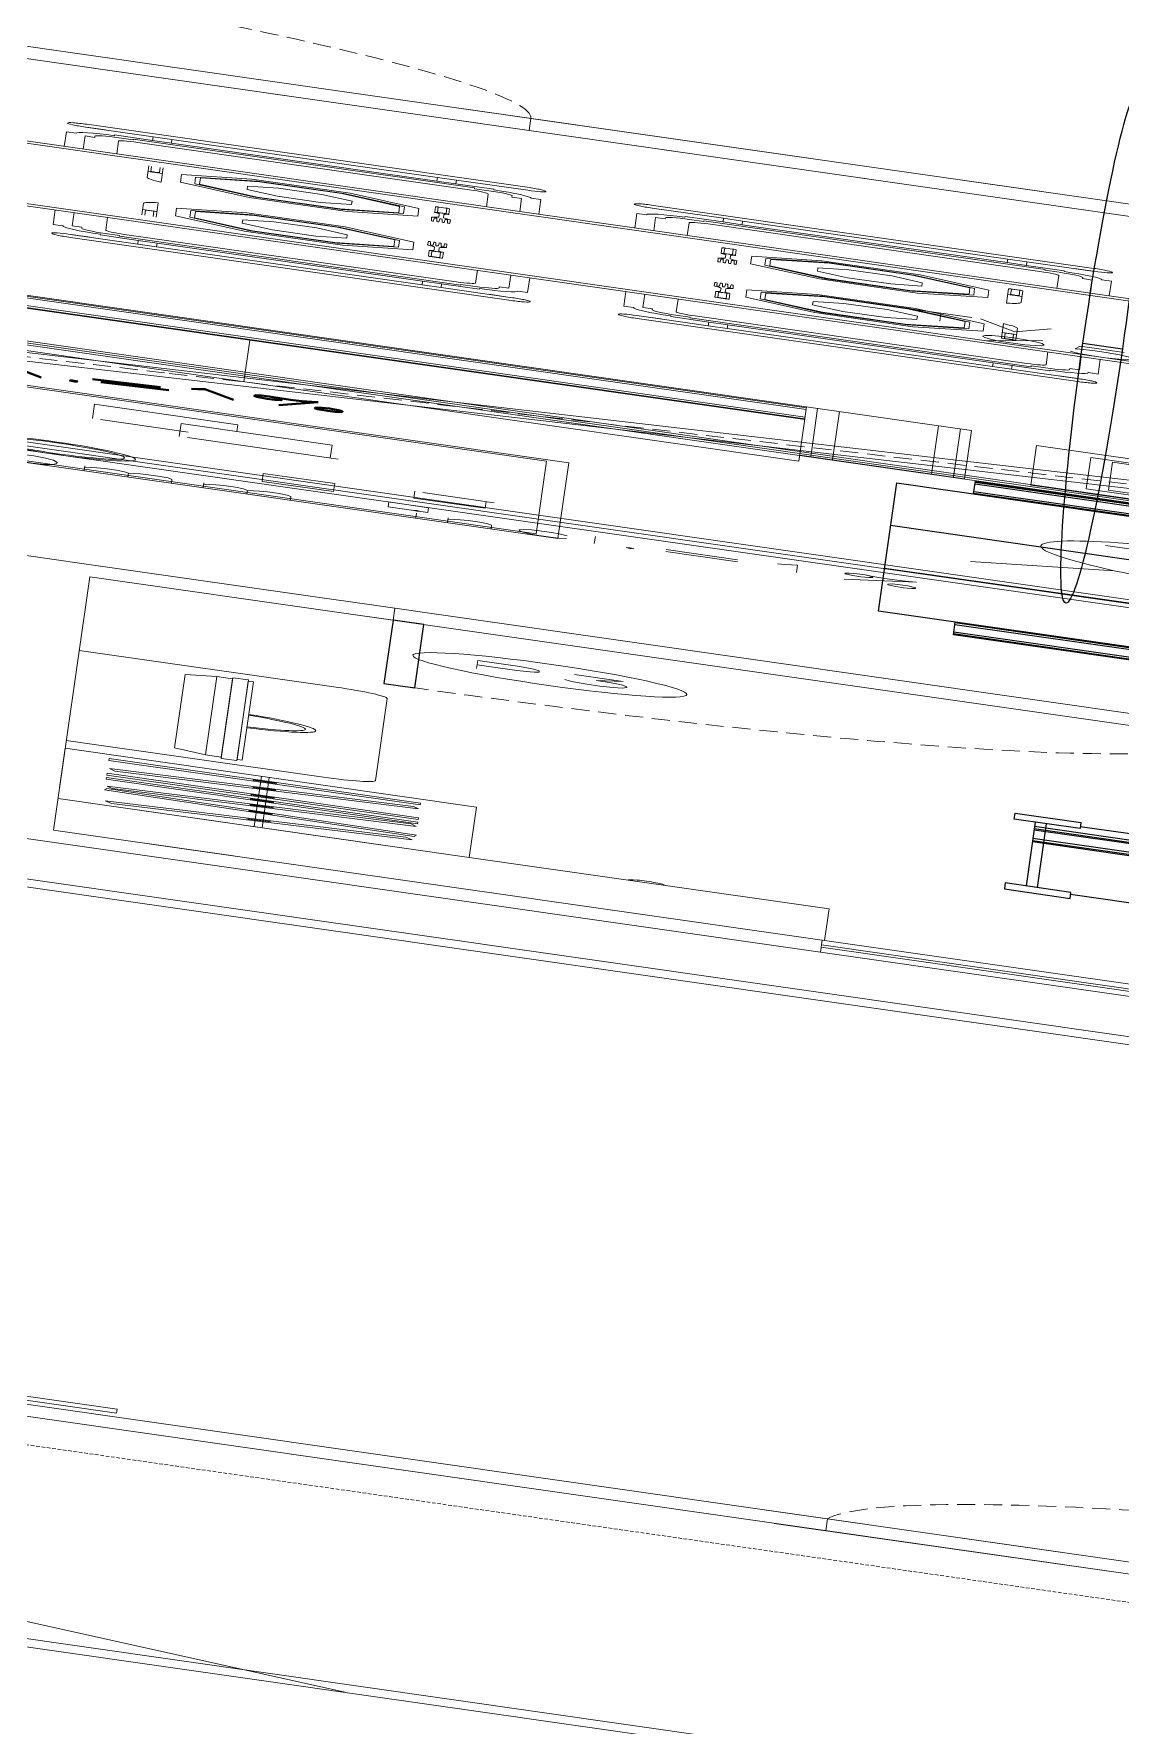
# Model space of a CAD drawing. Header units: millimetres. Extents: x -361192058 to 101130107379, y -14071650034 to 19218552450.
# Drawn here: x -135868.9 to -135806.7, y 41945.3 to 42042.1 of the extents above; entities that cross this region are included whole.
import ezdxf
from ezdxf.enums import TextEntityAlignment as Align

# ---------------------------------------------------------------- set-up
doc = ezdxf.new("R2010")
doc.units = ezdxf.units.MM
doc.header["$LTSCALE"] = 0.5
doc.linetypes.add('HIDDEN2', pattern=[0.1875, 0.125, -0.0625])
for name, color, linetype in [('02', 2, 'Continuous'), ('08', 8, 'Continuous'), ('ARCO', 7, 'HIDDEN2'), ('CONEXAO_ESGOTO', 7, 'Continuous'), ('DIVERSOS', 4, 'Continuous'), ('ESQUADRIAS', 3, 'Continuous'), ('JANELAS_EXTERNO', 1, 'Continuous'), ('JANELAS_INTERNO', 2, 'Continuous'), ('MOBIL-I', 251, 'Continuous'), ('parede', 2, 'Continuous'), ('PISO', 8, 'Continuous'), ('TUBULAÇÃO_ESGOTO', 6, 'Continuous'), ('TXT_0', 7, 'Continuous'), ('TXT_1', 3, 'Continuous')]:
    doc.layers.add(name, color=color, linetype=linetype)
doc.styles.add('ADITIVOCAD', font='ROMANS.shx')
doc.styles.add('ROMANS', font='romans', dxfattribs={"height": 0.1})
doc.styles.get("Standard").update_dxf_attribs({"font": 'txt.shx', "height": 0.12})

# ---------------------------------------------------------------- blocks, each defined once
blk = doc.blocks.new('ADC_PE_AB1')
blk.add_lwpolyline([(0, -0.03), (1, -0.03), (1, 0), (0, 0)], close=True)
at = {"flags": 8}
blk.add_attdef('$PORTA', text='', height=0.09, dxfattribs=at).set_placement((0.5, -0.1569), align=Align.MIDDLE)
blk = doc.blocks.new('CamaSolteiroP_20')
for p, q in [((-40, -185.91), (-40, -4.09)), ((40, -4.09), (40, -185.91)), ((37.72, -189), (-37.72, -189)), ((37.72, -190), (-37.72, -190))]:
    blk.add_line(p, q)
at = {"color": 8}
for p, q in [((28.36, -36.99), (28.36, -190)), ((29.75, -36.99), (29.75, -190)), ((32.55, -36.99), (32.55, -190)), ((18.56, -39.59), (18.56, -190)), ((14.37, -42.5), (14.37, -190)), ((15.77, -41.86), (15.77, -190))]:
    blk.add_line(p, q, dxfattribs=at)
for points in [[(-44.82, -185.91), (-37.72, -185.91), (-37.72, -191.9), (-44.82, -191.9)], [(44.82, -185.91), (37.72, -185.91), (37.72, -191.9), (44.82, -191.9)]]:
    blk.add_lwpolyline(points, close=True)
blk = doc.blocks.new('s1')
for p, q in [((0.7674, 1.4896), (0.7674, 2.0988)), ((0.7674, 2.0988), (2.7072, 2.0988)), ((0.9277, 1.4148), (0.9277, 2.0988)), ((2.5469, 2.0988), (2.5469, 1.4148)), ((2.7072, 2.0988), (2.7072, 1.4896)), ((0.9277, 1.9385), (2.5469, 1.9385)), ((1.4675, 1.9385), (1.4675, 1.4148)), ((2.0072, 1.9385), (2.0072, 1.4148)), ((0.9277, 1.4896), (0.7674, 1.4896)), ((2.7072, 1.4896), (2.5469, 1.4896)), ((2.5469, 1.4148), (0.9277, 1.4148))]:
    blk.add_line(p, q)
at = {"layer": 'PISO'}
for p, q in [((0.7781, 1.4896), (0.7781, 2.0988)), ((0.7995, 1.4896), (0.7995, 2.0988)), ((0.8957, 1.4896), (0.8957, 2.0988)), ((0.9171, 1.4896), (0.9171, 2.0988)), ((0.9277, 2.0881), (2.5469, 2.0881)), ((2.5576, 2.0988), (2.5576, 1.4896)), ((2.579, 2.0988), (2.579, 1.4896)), ((2.6752, 2.0988), (2.6752, 1.4896)), ((2.6965, 2.0988), (2.6965, 1.4896)), ((0.9277, 2.0667), (2.5469, 2.0667)), ((0.9277, 1.9705), (2.5469, 1.9705)), ((0.9277, 1.9492), (2.5469, 1.9492))]:
    blk.add_line(p, q, dxfattribs=at)
blk = doc.blocks.new('Adh_Afn')
blk.add_line((-0.25, 0), (0.25, 0))
blk.add_circle((0, 0), 0.25)
at = {"flags": 8}
for tag, p in [('$AF', (0, 0.0703)), ('$DIAM', (0, -0.0909))]:
    blk.add_attdef(tag, text='', height=0.1, dxfattribs=at).set_placement(p, align=Align.MIDDLE)
blk = doc.blocks.new('APROVADO QUADRA 21.2 MBVII')
at = {"color": 8, "lineweight": 18}
for p, q in [((4242.8779, 2444.3319), (4242.8998, 2444.3381)), ((4242.8779, 2444.3319), (4242.9603, 2444.0405)), ((4242.8998, 2444.3381), (4242.9821, 2444.0467)), ((4243.0323, 2444.3404), (4243.0041, 2444.0389)), ((4243.0549, 2444.3383), (4243.0267, 2444.0368)), ((4243.0323, 2444.3404), (4243.0549, 2444.3383)), ((4243.063, 2444.3331), (4243.0851, 2444.3384)), ((4243.063, 2444.3331), (4243.1326, 2444.0384)), ((4243.0851, 2444.3384), (4243.1547, 2444.0436)), ((4243.1668, 2444.3402), (4243.1668, 2444.0374)), ((4243.1668, 2444.3402), (4243.1895, 2444.3402)), ((4243.1895, 2444.3402), (4243.1895, 2444.0374)), ((4243.2208, 2444.3402), (4243.2208, 2444.0374)), ((4243.2208, 2444.3402), (4243.2435, 2444.3402)), ((4243.2435, 2444.3402), (4243.2435, 2444.0374)), ((4243.2841, 2444.3331), (4243.3062, 2444.3384)), ((4243.2841, 2444.3331), (4243.3536, 2444.0384)), ((4243.3062, 2444.3384), (4243.3758, 2444.0436)), ((4243.4057, 2444.3402), (4243.4057, 2444.0374)), ((4243.4057, 2444.3402), (4243.4284, 2444.3402)), ((4243.4284, 2444.3402), (4243.4284, 2444.0374)), ((4242.9251, 2444.1996), (4242.9288, 2444.2007)), ((4242.9313, 2444.1779), (4242.9251, 2444.1996)), ((4242.9349, 2444.1789), (4242.9288, 2444.2007)), ((4243.0266, 2444.1775), (4243.0287, 2444.2)), ((4243.0287, 2444.2), (4243.0324, 2444.1997)), ((4243.0303, 2444.1772), (4243.0324, 2444.1997)), ((4243.1044, 2444.1989), (4243.1081, 2444.1998)), ((4243.1096, 2444.1769), (4243.1044, 2444.1989)), ((4243.1133, 2444.1778), (4243.1081, 2444.1998)), ((4243.1763, 2444.1775), (4243.1763, 2444.2001)), ((4243.1763, 2444.2001), (4243.1801, 2444.2001)), ((4243.1801, 2444.1775), (4243.1801, 2444.2001)), ((4243.2302, 2444.1775), (4243.2302, 2444.2001)), ((4243.2302, 2444.2001), (4243.234, 2444.2001)), ((4243.234, 2444.1775), (4243.234, 2444.2001)), ((4243.3255, 2444.1989), (4243.3292, 2444.1998)), ((4243.3307, 2444.1769), (4243.3255, 2444.1989)), ((4243.3344, 2444.1778), (4243.3292, 2444.1998)), ((4243.4152, 2444.1775), (4243.4152, 2444.2001)), ((4243.4152, 2444.2001), (4243.419, 2444.2001)), ((4243.419, 2444.1775), (4243.419, 2444.2001)), ((4242.8438, 2444.1926), (4243.479, 2444.1926)), ((4242.8438, 2444.185), (4243.479, 2444.185)), ((4242.9349, 2444.1789), (4242.9313, 2444.1779)), ((4243.0303, 2444.1772), (4243.0266, 2444.1775)), ((4243.1133, 2444.1778), (4243.1096, 2444.1769)), ((4243.1801, 2444.1775), (4243.1763, 2444.1775)), ((4243.234, 2444.1775), (4243.2302, 2444.1775)), ((4243.3344, 2444.1778), (4243.3307, 2444.1769)), ((4243.419, 2444.1775), (4243.4152, 2444.1775)), ((4242.9603, 2444.0405), (4242.9821, 2444.0467)), ((4243.0041, 2444.0389), (4243.0267, 2444.0368)), ((4243.1326, 2444.0384), (4243.1547, 2444.0436)), ((4243.1668, 2444.0374), (4243.1895, 2444.0374)), ((4243.2208, 2444.0374), (4243.2435, 2444.0374)), ((4243.3536, 2444.0384), (4243.3758, 2444.0436)), ((4243.4057, 2444.0374), (4243.4284, 2444.0374))]:
    blk.add_line(p, q, dxfattribs=at)
at = {"layer": '02', "color": 8, "lineweight": 18}
for p, q in [((4251.9438, 2444.8885), (4251.9438, 2441.3885)), ((4243.4797, 2444.3835), (4242.4438, 2444.3835)), ((4242.4438, 2444.3835), (4242.4438, 2443.6335)), ((4242.8438, 2443.9835), (4242.8438, 2444.3835)), ((4242.8438, 2444.3835), (4242.8438, 2444.0653)), ((4243.4797, 2444.3835), (4243.4797, 2443.9835)), ((4243.4797, 2443.9835), (4242.8438, 2443.9835)), ((4242.8438, 2443.6335), (4242.8438, 2443.9835)), ((4242.4438, 2443.6335), (4242.8438, 2443.6335))]:
    blk.add_line(p, q, dxfattribs=at)
blk.add_arc((4242.8454, 2443.8113), 0.0173, 264.5949, 95.4051, dxfattribs=at)
at = {"layer": '08', "color": 8, "linetype": 'HIDDEN2', "lineweight": 18, "ltscale": 0.2}
blk.add_line((4234.7938, 2448.0885), (4234.7938, 2441.3885), dxfattribs=at)
at = {"layer": '08', "color": 8, "lineweight": 18}
blk.add_lwpolyline([(4232.2938, 2448.0885), (4232.7938, 2447.5885), (4232.7938, 2444.4885), (4232.2938, 2443.9885)], dxfattribs=at)
at = {"layer": 'ARCO', "color": 8, "lineweight": 18}
for centre, radius, start, end in [((4252.0938, 2444.8255), 0.8, 270, 360), ((4245.6438, 2444.0885), 0.8, 180, 270), ((4235.1812, 2442.4356), 1.1222, 7.5018, 84.2431)]:
    blk.add_arc(centre, radius, start, end, dxfattribs=at)
at = {"layer": 'DIVERSOS', "lineweight": 18}
blk.add_line((4247.3936, 2443.5462), (4247.532, 2443.4079), dxfattribs=at)
blk.add_circle((4247.7087, 2443.2311), 0.25, dxfattribs=at)
at = {"layer": 'ESQUADRIAS', "color": 8, "lineweight": 18}
for p, q in [((4235.3436, 2444.244), (4235.3436, 2447.244)), ((4235.3936, 2447.244), (4235.3936, 2444.244)), ((4235.3936, 2444.244), (4235.3436, 2444.244))]:
    blk.add_line(p, q, dxfattribs=at)
for points in [[(4245.6438, 2444.1385), (4245.6438, 2444.0885), (4245.7938, 2444.0885), (4245.7938, 2444.1385)], [(4235.2938, 2443.6021), (4235.2938, 2443.5521), (4235.1438, 2443.5521), (4235.1438, 2443.6021)]]:
    blk.add_lwpolyline(points, dxfattribs=at)
at = {"layer": 'JANELAS_EXTERNO', "color": 8, "lineweight": 18}
for p, q in [((4242.2938, 2442.136), (4242.2938, 2443.636)), ((4242.4438, 2442.136), (4242.4438, 2443.636))]:
    blk.add_line(p, q, dxfattribs=at)
at = {"layer": 'JANELAS_INTERNO', "color": 8, "lineweight": 18}
for p, q in [((4242.3538, 2442.136), (4242.3538, 2443.636)), ((4242.3838, 2442.136), (4242.3838, 2443.636))]:
    blk.add_line(p, q, dxfattribs=at)
at = {"layer": 'MOBIL-I', "color": 8, "lineweight": 18}
for p, q in [((4250.1217, 2445.0713), (4250.1217, 2443.3999)), ((4250.1496, 2445.0713), (4250.1496, 2443.3999)), ((4250.8954, 2445.0713), (4250.8954, 2443.3999)), ((4250.9234, 2445.0713), (4250.9234, 2443.3999)), ((4249.014, 2443.5631), (4249.014, 2444.9632)), ((4248.33, 2444.8029), (4248.33, 2443.7234)), ((4248.8537, 2443.7234), (4248.8537, 2444.8029)), ((4248.8644, 2443.7234), (4248.8644, 2444.8029)), ((4248.8858, 2443.7234), (4248.8858, 2444.8029)), ((4248.982, 2443.7234), (4248.982, 2444.8029)), ((4249.0034, 2443.7234), (4249.0034, 2444.8029)), ((4246.9451, 2444.5838), (4246.9451, 2443.9425)), ((4247.9026, 2443.9425), (4247.9026, 2444.5838)), ((4246.9665, 2444.5625), (4246.9665, 2443.9639)), ((4247.8812, 2443.9639), (4247.8812, 2444.5625)), ((4250.1217, 2444.4664), (4249.9371, 2444.4664)), ((4249.9371, 2444.4569), (4249.9371, 2444.4664)), ((4250.9234, 2444.4664), (4251.1079, 2444.4664)), ((4251.1079, 2444.4569), (4251.1079, 2444.4664)), ((4249.8448, 2444.4293), (4249.8448, 2444.4478)), ((4250.1217, 2444.4479), (4249.9555, 2444.4479)), ((4249.9555, 2444.4385), (4249.9555, 2444.4479)), ((4250.9234, 2444.4479), (4251.0895, 2444.4479)), ((4251.0895, 2444.4385), (4251.0895, 2444.4479)), ((4251.2002, 2444.4293), (4251.2002, 2444.4478)), ((4249.9417, 2444.4385), (4249.9555, 2444.4385)), ((4251.1033, 2444.4385), (4251.0895, 2444.4385)), ((4249.8909, 2444.3831), (4249.8909, 2444.42)), ((4249.9002, 2444.42), (4249.8909, 2444.42)), ((4249.9186, 2444.4154), (4249.9186, 2444.4016)), ((4249.9602, 2444.4154), (4250.1217, 2444.4154)), ((4251.0849, 2444.4154), (4250.9234, 2444.4154)), ((4251.1264, 2444.4154), (4251.1264, 2444.4016)), ((4251.1449, 2444.42), (4251.1541, 2444.42)), ((4251.1541, 2444.3831), (4251.1541, 2444.42)), ((4247.6087, 2444.4023), (4247.7866, 2444.4023)), ((4247.6087, 2444.3094), (4247.6087, 2444.3945)), ((4247.7866, 2444.4023), (4247.7866, 2444.2632)), ((4249.9094, 2444.0697), (4249.9094, 2444.4016)), ((4249.9186, 2444.4016), (4249.9094, 2444.4016)), ((4249.9417, 2444.397), (4249.9417, 2444.0743)), ((4251.1033, 2444.397), (4251.1033, 2444.0743)), ((4251.1264, 2444.4016), (4251.1356, 2444.4016)), ((4251.1356, 2444.0697), (4251.1356, 2444.4016)), ((4243.5783, 2444.1335), (4243.5783, 2444.3835)), ((4244.714, 2444.1335), (4244.714, 2444.3835)), ((4249.8909, 2444.3831), (4249.8448, 2444.3831)), ((4249.8909, 2444.3647), (4249.8909, 2444.3831)), ((4250.2123, 2444.3832), (4250.36, 2444.3832)), ((4250.2141, 2444.3804), (4250.2769, 2444.3804)), ((4250.2797, 2444.3777), (4250.2797, 2444.3749)), ((4250.2824, 2444.3832), (4250.2824, 2444.3693)), ((4250.8327, 2444.3832), (4250.685, 2444.3832)), ((4250.7626, 2444.3832), (4250.7626, 2444.3693)), ((4250.7654, 2444.3777), (4250.7654, 2444.3749)), ((4250.8309, 2444.3804), (4250.7681, 2444.3804)), ((4251.1541, 2444.3647), (4251.1541, 2444.3831)), ((4251.1541, 2444.3831), (4251.2002, 2444.3831)), ((4249.8909, 2444.3647), (4249.8448, 2444.3647)), ((4249.8909, 2444.1066), (4249.8909, 2444.3647)), ((4250.2123, 2444.3693), (4250.3932, 2444.3693)), ((4250.2141, 2444.3721), (4250.2769, 2444.3721)), ((4250.8327, 2444.3693), (4250.6518, 2444.3693)), ((4250.8309, 2444.3721), (4250.7681, 2444.3721)), ((4251.1541, 2444.1066), (4251.1541, 2444.3647)), ((4251.1541, 2444.3647), (4251.2002, 2444.3647)), ((4247.5391, 2444.3173), (4247.7015, 2444.3173)), ((4247.7015, 2444.3173), (4247.7015, 2444.1704)), ((4247.5391, 2444.1626), (4247.5391, 2444.3094)), ((4247.7866, 2444.2632), (4247.7015, 2444.2632)), ((4248.8537, 2444.2632), (4248.33, 2444.2632)), ((4247.1292, 2444.1627), (4247.1292, 2444.2322)), ((4247.1292, 2444.2322), (4247.2298, 2444.2322)), ((4247.2298, 2444.2322), (4247.2298, 2444.1627)), ((4247.7015, 2444.1704), (4247.5391, 2444.1704)), ((4247.2298, 2444.1627), (4247.1292, 2444.1627)), ((4247.0364, 2444.1086), (4247.0983, 2444.1086)), ((4247.0364, 2444.0699), (4247.0364, 2444.1086)), ((4247.0983, 2444.1086), (4247.0983, 2444.0699)), ((4249.8909, 2444.1066), (4249.8448, 2444.1066)), ((4249.8909, 2444.0881), (4249.8909, 2444.1066)), ((4250.2086, 2444.1007), (4250.2086, 2444.0943)), ((4250.2114, 2444.1007), (4250.2114, 2444.0943)), ((4250.2123, 2444.1044), (4250.2811, 2444.1044)), ((4250.2123, 2444.1017), (4250.2756, 2444.1017)), ((4250.2811, 2444.0906), (4250.2811, 2444.1044)), ((4250.2963, 2444.0998), (4250.3332, 2444.0998)), ((4250.3483, 2444.1067), (4250.3906, 2444.1064)), ((4250.3516, 2444.1028), (4250.3516, 2444.1027)), ((4250.3541, 2444.104), (4250.3906, 2444.1043)), ((4250.3541, 2444.1015), (4250.3906, 2444.1012)), ((4250.3932, 2444.1054), (4250.3932, 2444.1053)), ((4250.3932, 2444.1001), (4250.3932, 2444.1001)), ((4250.6518, 2444.1054), (4250.6518, 2444.1053)), ((4250.6518, 2444.1001), (4250.6518, 2444.1001)), ((4250.6968, 2444.1067), (4250.6544, 2444.1064)), ((4250.6909, 2444.104), (4250.6544, 2444.1043)), ((4250.6909, 2444.1015), (4250.6544, 2444.1012)), ((4250.6934, 2444.1028), (4250.6934, 2444.1027)), ((4250.7488, 2444.0998), (4250.7118, 2444.0998)), ((4250.8327, 2444.1044), (4250.7639, 2444.1044)), ((4250.7639, 2444.0906), (4250.7639, 2444.1044)), ((4250.8327, 2444.1017), (4250.7695, 2444.1017)), ((4250.8337, 2444.1007), (4250.8337, 2444.0943)), ((4250.8364, 2444.1007), (4250.8364, 2444.0943)), ((4251.1541, 2444.0881), (4251.1541, 2444.1066)), ((4251.1541, 2444.1066), (4251.2002, 2444.1066)), ((4243.6283, 2444.0835), (4244.664, 2444.0835)), ((4247.1911, 2444.0854), (4247.2762, 2444.0854)), ((4247.1911, 2444.0158), (4247.1911, 2444.0854)), ((4249.8909, 2444.0881), (4249.8448, 2444.0881)), ((4249.8909, 2444.0512), (4249.8909, 2444.0881)), ((4250.2123, 2444.0934), (4250.2756, 2444.0934)), ((4250.2123, 2444.0906), (4250.2811, 2444.0906)), ((4250.2783, 2444.0989), (4250.2783, 2444.0961)), ((4250.2963, 2444.0952), (4250.3332, 2444.0952)), ((4250.3483, 2444.0883), (4250.3906, 2444.0886)), ((4250.3516, 2444.0975), (4250.3516, 2444.0975)), ((4250.3516, 2444.0923), (4250.3516, 2444.0923)), ((4250.3541, 2444.0987), (4250.3906, 2444.0991)), ((4250.3541, 2444.0963), (4250.3906, 2444.096)), ((4250.3541, 2444.0935), (4250.3906, 2444.0939)), ((4250.3541, 2444.0911), (4250.3906, 2444.0907)), ((4250.3932, 2444.0949), (4250.3932, 2444.0949)), ((4250.3932, 2444.0897), (4250.3932, 2444.0897)), ((4250.6518, 2444.0949), (4250.6518, 2444.0949)), ((4250.6518, 2444.0897), (4250.6518, 2444.0897)), ((4250.6909, 2444.0987), (4250.6544, 2444.0991)), ((4250.6909, 2444.0963), (4250.6544, 2444.096)), ((4250.6909, 2444.0935), (4250.6544, 2444.0939)), ((4250.6909, 2444.0911), (4250.6544, 2444.0907)), ((4250.6968, 2444.0883), (4250.6544, 2444.0886)), ((4250.6934, 2444.0975), (4250.6934, 2444.0975)), ((4250.6934, 2444.0923), (4250.6934, 2444.0923)), ((4250.7488, 2444.0952), (4250.7118, 2444.0952)), ((4250.8327, 2444.0906), (4250.7639, 2444.0906)), ((4250.7667, 2444.0989), (4250.7667, 2444.0961)), ((4250.8327, 2444.0934), (4250.7695, 2444.0934)), ((4251.1541, 2444.0512), (4251.1541, 2444.0881)), ((4251.1541, 2444.0881), (4251.2002, 2444.0881)), ((4252.0938, 2442.1862), (4252.0938, 2444.0908)), ((4247.0983, 2444.0699), (4247.0364, 2444.0699)), ((4247.2762, 2444.0776), (4247.2762, 2444.008)), ((4249.9186, 2444.0697), (4249.9094, 2444.0697)), ((4249.9186, 2444.0558), (4249.9186, 2444.0697)), ((4251.1264, 2444.0697), (4251.1356, 2444.0697)), ((4251.1264, 2444.0558), (4251.1264, 2444.0697)), ((4249.9002, 2444.0512), (4249.8909, 2444.0512)), ((4249.9602, 2444.0558), (4250.1217, 2444.0558)), ((4251.0849, 2444.0558), (4250.9234, 2444.0558)), ((4251.1449, 2444.0512), (4251.1541, 2444.0512)), ((4249.8448, 2444.0232), (4249.8448, 2444.0417)), ((4251.2002, 2444.0232), (4251.2002, 2444.0417)), ((4249.9417, 2444.0328), (4249.9555, 2444.0328)), ((4249.9555, 2444.0328), (4249.9555, 2444.0234)), ((4250.1217, 2444.0234), (4249.9555, 2444.0234)), ((4250.9234, 2444.0234), (4251.0895, 2444.0234)), ((4251.0895, 2444.0328), (4251.0895, 2444.0234)), ((4251.1033, 2444.0328), (4251.0895, 2444.0328)), ((4247.2762, 2444.0158), (4247.1911, 2444.0158)), ((4249.9371, 2444.0143), (4249.9371, 2444.0049)), ((4250.1217, 2444.0049), (4249.9371, 2444.0049)), ((4250.9234, 2444.0049), (4251.1079, 2444.0049)), ((4251.1079, 2444.0143), (4251.1079, 2444.0049)), ((4249.8273, 2444.0012), (4249.8263, 2444.0012)), ((4251.2178, 2444.0012), (4251.2187, 2444.0012)), ((4246.9665, 2443.9639), (4247.8812, 2443.9639)), ((4246.9451, 2443.9425), (4247.9026, 2443.9425)), ((4249.8273, 2443.9153), (4249.8263, 2443.9153)), ((4250.1217, 2443.9115), (4249.9371, 2443.9115)), ((4249.9371, 2443.9021), (4249.9371, 2443.9115)), ((4250.9234, 2443.9115), (4251.1079, 2443.9115)), ((4251.1079, 2443.9021), (4251.1079, 2443.9115)), ((4251.2178, 2443.9153), (4251.2187, 2443.9153)), ((4249.8448, 2443.8932), (4249.8448, 2443.8747)), ((4250.1217, 2443.8931), (4249.9555, 2443.8931)), ((4249.9555, 2443.8837), (4249.9555, 2443.8931)), ((4250.9234, 2443.8931), (4251.0895, 2443.8931)), ((4251.0895, 2443.8837), (4251.0895, 2443.8931)), ((4251.2002, 2443.8932), (4251.2002, 2443.8747)), ((4249.9417, 2443.8837), (4249.9555, 2443.8837)), ((4251.1033, 2443.8837), (4251.0895, 2443.8837)), ((4249.8909, 2443.8652), (4249.8909, 2443.8283)), ((4249.9002, 2443.8652), (4249.8909, 2443.8652)), ((4249.9186, 2443.8606), (4249.9186, 2443.8467)), ((4249.9602, 2443.8606), (4250.1217, 2443.8606)), ((4251.0849, 2443.8606), (4250.9234, 2443.8606)), ((4251.1264, 2443.8606), (4251.1264, 2443.8467)), ((4251.1449, 2443.8652), (4251.1541, 2443.8652)), ((4251.1541, 2443.8652), (4251.1541, 2443.8283)), ((4249.9094, 2443.8467), (4249.9094, 2443.5149)), ((4249.9186, 2443.8467), (4249.9094, 2443.8467)), ((4249.9417, 2443.5195), (4249.9417, 2443.8421)), ((4251.1033, 2443.5195), (4251.1033, 2443.8421)), ((4251.1264, 2443.8467), (4251.1356, 2443.8467)), ((4251.1356, 2443.8467), (4251.1356, 2443.5149)), ((4249.8909, 2443.8283), (4249.8448, 2443.8283)), ((4249.8909, 2443.8283), (4249.8909, 2443.8098)), ((4250.2123, 2443.8258), (4250.2811, 2443.8258)), ((4250.2123, 2443.8231), (4250.2756, 2443.8231)), ((4250.2811, 2443.8258), (4250.2811, 2443.812)), ((4250.3483, 2443.8281), (4250.3906, 2443.8278)), ((4250.3516, 2443.8241), (4250.3516, 2443.8242)), ((4250.3541, 2443.8254), (4250.3906, 2443.8257)), ((4250.3541, 2443.8229), (4250.3906, 2443.8226)), ((4250.3932, 2443.8268), (4250.3932, 2443.8268)), ((4250.6518, 2443.8268), (4250.6518, 2443.8268)), ((4250.6968, 2443.8281), (4250.6544, 2443.8278)), ((4250.6909, 2443.8254), (4250.6544, 2443.8257)), ((4250.6909, 2443.8229), (4250.6544, 2443.8226)), ((4250.6934, 2443.8241), (4250.6934, 2443.8242)), ((4250.7639, 2443.8258), (4250.7639, 2443.812)), ((4250.8327, 2443.8258), (4250.7639, 2443.8258)), ((4250.8327, 2443.8231), (4250.7695, 2443.8231)), ((4251.1541, 2443.8283), (4251.1541, 2443.8098)), ((4251.1541, 2443.8283), (4251.2002, 2443.8283)), ((4249.8909, 2443.8098), (4249.8448, 2443.8098)), ((4249.8909, 2443.8098), (4249.8909, 2443.5518)), ((4250.2086, 2443.8157), (4250.2086, 2443.8221)), ((4250.2114, 2443.8157), (4250.2114, 2443.8221)), ((4250.2123, 2443.8148), (4250.2756, 2443.8148)), ((4250.2123, 2443.812), (4250.2811, 2443.812)), ((4250.2783, 2443.8175), (4250.2783, 2443.8203)), ((4250.2963, 2443.8212), (4250.3332, 2443.8212)), ((4250.2963, 2443.8166), (4250.3332, 2443.8166)), ((4250.3483, 2443.8097), (4250.3906, 2443.81)), ((4250.3516, 2443.8189), (4250.3516, 2443.8189)), ((4250.3516, 2443.8137), (4250.3516, 2443.8137)), ((4250.3541, 2443.8201), (4250.3906, 2443.8205)), ((4250.3541, 2443.8177), (4250.3906, 2443.8174)), ((4250.3541, 2443.8149), (4250.3906, 2443.8153)), ((4250.3541, 2443.8125), (4250.3906, 2443.8121)), ((4250.3932, 2443.8215), (4250.3932, 2443.8215)), ((4250.3932, 2443.8163), (4250.3932, 2443.8163)), ((4250.3932, 2443.8111), (4250.3932, 2443.8111)), ((4250.6518, 2443.8215), (4250.6518, 2443.8215)), ((4250.6518, 2443.8163), (4250.6518, 2443.8163)), ((4250.6518, 2443.8111), (4250.6518, 2443.8111)), ((4250.6909, 2443.8201), (4250.6544, 2443.8205)), ((4250.6909, 2443.8177), (4250.6544, 2443.8174)), ((4250.6909, 2443.8149), (4250.6544, 2443.8153)), ((4250.6909, 2443.8125), (4250.6544, 2443.8121)), ((4250.6968, 2443.8097), (4250.6544, 2443.81)), ((4250.6934, 2443.8189), (4250.6934, 2443.8189)), ((4250.6934, 2443.8137), (4250.6934, 2443.8137)), ((4250.7488, 2443.8212), (4250.7118, 2443.8212)), ((4250.7488, 2443.8166), (4250.7118, 2443.8166)), ((4250.8327, 2443.812), (4250.7639, 2443.812)), ((4250.7667, 2443.8175), (4250.7667, 2443.8203)), ((4250.8327, 2443.8148), (4250.7695, 2443.8148)), ((4250.8337, 2443.8157), (4250.8337, 2443.8221)), ((4250.8364, 2443.8157), (4250.8364, 2443.8221)), ((4251.1541, 2443.8098), (4251.1541, 2443.5518)), ((4251.1541, 2443.8098), (4251.2002, 2443.8098)), ((4248.33, 2443.7234), (4249.014, 2443.7234)), ((4248.4049, 2443.7234), (4248.4049, 2443.5631)), ((4248.4049, 2443.7127), (4249.014, 2443.7127)), ((4248.4049, 2443.6914), (4249.014, 2443.6914)), ((4248.4049, 2443.5952), (4249.014, 2443.5952)), ((4248.4049, 2443.5738), (4249.014, 2443.5738)), ((4248.4049, 2443.5631), (4249.014, 2443.5631)), ((4249.8909, 2443.5518), (4249.8448, 2443.5518)), ((4249.8909, 2443.5518), (4249.8909, 2443.5333)), ((4250.2123, 2443.5471), (4250.3932, 2443.5471)), ((4250.2824, 2443.5332), (4250.2824, 2443.5471)), ((4250.8327, 2443.5471), (4250.6518, 2443.5471)), ((4250.7626, 2443.5332), (4250.7626, 2443.5471)), ((4251.1541, 2443.5518), (4251.1541, 2443.5333)), ((4251.1541, 2443.5518), (4251.2002, 2443.5518)), ((4249.8909, 2443.5333), (4249.8448, 2443.5333)), ((4249.8909, 2443.5333), (4249.8909, 2443.4964)), ((4250.2086, 2443.5369), (4250.2086, 2443.5434)), ((4250.2114, 2443.5388), (4250.2114, 2443.5415)), ((4250.2123, 2443.5332), (4250.36, 2443.5332)), ((4250.2141, 2443.5443), (4250.2769, 2443.5443)), ((4250.2141, 2443.536), (4250.2769, 2443.536)), ((4250.2797, 2443.5388), (4250.2797, 2443.5415)), ((4250.8327, 2443.5332), (4250.685, 2443.5332)), ((4250.7654, 2443.5388), (4250.7654, 2443.5415)), ((4250.8309, 2443.5443), (4250.7681, 2443.5443)), ((4250.8309, 2443.536), (4250.7681, 2443.536)), ((4250.8337, 2443.5388), (4250.8337, 2443.5415)), ((4250.8364, 2443.5369), (4250.8364, 2443.5434)), ((4251.1541, 2443.5333), (4251.1541, 2443.4964)), ((4251.1541, 2443.5333), (4251.2002, 2443.5333)), ((4249.9186, 2443.5149), (4249.9094, 2443.5149)), ((4249.9186, 2443.501), (4249.9186, 2443.5149)), ((4251.1264, 2443.501), (4251.1264, 2443.5149)), ((4251.1264, 2443.5149), (4251.1356, 2443.5149)), ((4249.9002, 2443.4964), (4249.8909, 2443.4964)), ((4249.9602, 2443.501), (4250.1217, 2443.501)), ((4251.0849, 2443.501), (4250.9234, 2443.501)), ((4251.1449, 2443.4964), (4251.1541, 2443.4964)), ((4249.8448, 2443.4871), (4249.8448, 2443.4687)), ((4251.2002, 2443.4871), (4251.2002, 2443.4687)), ((4249.9417, 2443.4779), (4249.9555, 2443.4779)), ((4249.9555, 2443.4779), (4249.9555, 2443.4685)), ((4250.1217, 2443.4685), (4249.9555, 2443.4685)), ((4250.9234, 2443.4685), (4251.0895, 2443.4685)), ((4251.0895, 2443.4779), (4251.0895, 2443.4685)), ((4251.1033, 2443.4779), (4251.0895, 2443.4779)), ((4249.9371, 2443.4595), (4249.9371, 2443.4501)), ((4250.1217, 2443.4501), (4249.9371, 2443.4501)), ((4250.9234, 2443.4501), (4251.1079, 2443.4501)), ((4251.1079, 2443.4595), (4251.1079, 2443.4501))]:
    blk.add_line(p, q, dxfattribs=at)
for points in [[(4249.8079, 2444.0196), (4249.8079, 2444.4479, -0.414214), (4249.8263, 2444.4664), (4249.8273, 2444.4664, -0.414214), (4249.8448, 2444.4488), (4249.8448, 2444.3831, -0.414214)], [(4251.2371, 2444.0196), (4251.2371, 2444.4479, 0.414214), (4251.2187, 2444.4664), (4251.2178, 2444.4664, 0.414214), (4251.2002, 2444.4488), (4251.2002, 2444.3831, 0.414214)], [(4249.8448, 2444.3831), (4249.8448, 2444.3647, -0.414214)], [(4251.2002, 2444.3831), (4251.2002, 2444.3647, 0.414214)], [(4249.8448, 2444.3647), (4249.8448, 2444.1066, -0.414214)], [(4251.2002, 2444.3647), (4251.2002, 2444.1066, 0.414214)], [(4249.8448, 2444.1066), (4249.8448, 2444.0881, -0.414214)], [(4251.2002, 2444.1066), (4251.2002, 2444.0881, 0.414214)], [(4249.8448, 2444.0881), (4249.8448, 2444.0187, -0.414214), (4249.8273, 2444.0012)], [(4251.2002, 2444.0881), (4251.2002, 2444.0187, 0.414214), (4251.2178, 2444.0012)], [(4249.8263, 2444.0012, -0.414214), (4249.8079, 2444.0196, -0.414214)], [(4251.2187, 2444.0012, 0.414214), (4251.2371, 2444.0196, 0.414214)], [(4249.8263, 2443.9153, 0.414214), (4249.8079, 2443.8968, 0.414214)], [(4249.8448, 2443.8283), (4249.8448, 2443.8977, 0.414214), (4249.8273, 2443.9153)], [(4251.2002, 2443.8283), (4251.2002, 2443.8977, -0.414214), (4251.2178, 2443.9153)], [(4251.2187, 2443.9153, -0.414214), (4251.2371, 2443.8968, -0.414214)], [(4249.8079, 2443.8968), (4249.8079, 2443.4685, 0.414214), (4249.8263, 2443.4501), (4249.8273, 2443.4501, 0.414214), (4249.8448, 2443.4676), (4249.8448, 2443.5333, 0.414214)], [(4251.2371, 2443.8968), (4251.2371, 2443.4685, -0.414214), (4251.2187, 2443.4501), (4251.2178, 2443.4501, -0.414214), (4251.2002, 2443.4676), (4251.2002, 2443.5333, -0.414214)], [(4249.8448, 2443.8098), (4249.8448, 2443.8283, 0.414214)], [(4251.2002, 2443.8098), (4251.2002, 2443.8283, -0.414214)], [(4249.8448, 2443.5518), (4249.8448, 2443.8098, 0.414214)], [(4251.2002, 2443.5518), (4251.2002, 2443.8098, -0.414214)], [(4249.8448, 2443.5333), (4249.8448, 2443.5518, 0.414214)], [(4251.2002, 2443.5333), (4251.2002, 2443.5518, -0.414214)]]:
    blk.add_lwpolyline(points, format="xyb", dxfattribs=at)
for points in [[(4250.3581, 2444.3509), (4250.4256, 2444.2833), (4250.4256, 2444.1877), (4250.3581, 2444.1201), (4250.2625, 2444.1201), (4250.1949, 2444.1877), (4250.1949, 2444.2833), (4250.2625, 2444.3509)], [(4250.687, 2444.3509), (4250.6194, 2444.2833), (4250.6194, 2444.1877), (4250.687, 2444.1201), (4250.7825, 2444.1201), (4250.8501, 2444.1877), (4250.8501, 2444.2833), (4250.7825, 2444.3509)], [(4250.3523, 2444.337), (4250.4118, 2444.2776), (4250.4118, 2444.1935), (4250.3523, 2444.134), (4250.2682, 2444.134), (4250.2088, 2444.1935), (4250.2088, 2444.2776), (4250.2682, 2444.337)], [(4250.3504, 2444.3324), (4250.4072, 2444.2756), (4250.4072, 2444.1954), (4250.3504, 2444.1386), (4250.2701, 2444.1386), (4250.2134, 2444.1954), (4250.2134, 2444.2756), (4250.2701, 2444.3324)], [(4250.6927, 2444.337), (4250.6332, 2444.2776), (4250.6332, 2444.1935), (4250.6927, 2444.134), (4250.7768, 2444.134), (4250.8363, 2444.1935), (4250.8363, 2444.2776), (4250.7768, 2444.337)], [(4250.6946, 2444.3324), (4250.6378, 2444.2756), (4250.6378, 2444.1954), (4250.6946, 2444.1386), (4250.7749, 2444.1386), (4250.8316, 2444.1954), (4250.8316, 2444.2756), (4250.7749, 2444.3324)], [(4243.6758, 2444.2793), (4243.6453, 2444.2488), (4244.6327, 2444.2488), (4244.6021, 2444.2793)], [(4250.3313, 2444.2863), (4250.361, 2444.2565), (4250.361, 2444.2145), (4250.3313, 2444.1847), (4250.2893, 2444.1847), (4250.2595, 2444.2145), (4250.2595, 2444.2565), (4250.2893, 2444.2863)], [(4250.7137, 2444.2863), (4250.684, 2444.2565), (4250.684, 2444.2145), (4250.7137, 2444.1847), (4250.7558, 2444.1847), (4250.7855, 2444.2145), (4250.7855, 2444.2565), (4250.7558, 2444.2863)], [(4243.6453, 2444.2488), (4243.6453, 2444.2335), (4244.6327, 2444.2335), (4244.6327, 2444.2488)], [(4243.63, 2444.2335), (4243.63, 2444.2182), (4244.6479, 2444.2182), (4244.6479, 2444.2335)], [(4243.6453, 2444.2182), (4243.6453, 2444.2131), (4244.6327, 2444.2131), (4244.6327, 2444.2182)], [(4250.3581, 2443.5656), (4250.4256, 2443.6331), (4250.4256, 2443.7287), (4250.3581, 2443.7963), (4250.2625, 2443.7963), (4250.1949, 2443.7287), (4250.1949, 2443.6331), (4250.2625, 2443.5656)], [(4250.687, 2443.5656), (4250.6194, 2443.6331), (4250.6194, 2443.7287), (4250.687, 2443.7963), (4250.7825, 2443.7963), (4250.8501, 2443.7287), (4250.8501, 2443.6331), (4250.7825, 2443.5656)], [(4250.3523, 2443.5794), (4250.4118, 2443.6389), (4250.4118, 2443.723), (4250.3523, 2443.7824), (4250.2682, 2443.7824), (4250.2088, 2443.723), (4250.2088, 2443.6389), (4250.2682, 2443.5794)], [(4250.3504, 2443.584), (4250.4072, 2443.6408), (4250.4072, 2443.7211), (4250.3504, 2443.7778), (4250.2701, 2443.7778), (4250.2134, 2443.7211), (4250.2134, 2443.6408), (4250.2701, 2443.584)], [(4250.6927, 2443.5794), (4250.6332, 2443.6389), (4250.6332, 2443.723), (4250.6927, 2443.7824), (4250.7768, 2443.7824), (4250.8363, 2443.723), (4250.8363, 2443.6389), (4250.7768, 2443.5794)], [(4250.6946, 2443.584), (4250.6378, 2443.6408), (4250.6378, 2443.7211), (4250.6946, 2443.7778), (4250.7749, 2443.7778), (4250.8316, 2443.7211), (4250.8316, 2443.6408), (4250.7749, 2443.584)], [(4250.3313, 2443.6302), (4250.361, 2443.6599), (4250.361, 2443.7019), (4250.3313, 2443.7317), (4250.2893, 2443.7317), (4250.2595, 2443.7019), (4250.2595, 2443.6599), (4250.2893, 2443.6302)], [(4250.7137, 2443.6302), (4250.684, 2443.6599), (4250.684, 2443.7019), (4250.7137, 2443.7317), (4250.7558, 2443.7317), (4250.7855, 2443.7019), (4250.7855, 2443.6599), (4250.7558, 2443.6302)], [(4248.9455, 2442.9968), (4248.9455, 2443.4991), (4248.4432, 2443.4991), (4248.4432, 2442.9968)], [(4248.8921, 2443.0503), (4248.8921, 2443.4457), (4248.4967, 2443.4457), (4248.4967, 2443.0503)], [(4248.8707, 2443.0716), (4248.8707, 2443.4243), (4248.518, 2443.4243), (4248.518, 2443.0716)]]:
    blk.add_lwpolyline(points, close=True, dxfattribs=at)
for radius in [0.0773, 0.0666]:
    blk.add_circle((4247.1756, 2444.4332), radius, dxfattribs=at)
for centre, radius, start, end in [((4249.9371, 2444.42), 0.0369, 90, 180), ((4251.1079, 2444.42), 0.0369, 0, 90), ((4249.9417, 2444.4154), 0.0231, 90, 180), ((4251.1033, 2444.4154), 0.0231, 0, 90), ((4249.9602, 2444.397), 0.0185, 90, 180), ((4251.0849, 2444.397), 0.0185, 0, 90), ((4250.2769, 2444.3777), 0.00277, 0, 90), ((4250.3563, 2444.3277), 0.0556, 48.4965, 86.1968), ((4250.6887, 2444.3277), 0.0556, 93.8032, 131.5035), ((4250.7681, 2444.3777), 0.00277, 90, 180), ((4250.2769, 2444.3749), 0.00277, 270, 0), ((4250.7681, 2444.3749), 0.00277, 180, 270), ((4244.139, 2444.2335), 0.0865, 193.6117, 346.3883), ((4244.139, 2444.2335), 0.0763, 195.4696, 344.5304), ((4243.6283, 2444.1335), 0.05, 180, 270), ((4244.664, 2444.1335), 0.05, 270, 0), ((4250.2123, 2444.1007), 0.00369, 90, 180), ((4250.2123, 2444.1007), 0.000923, 90, 180), ((4250.2756, 2444.0989), 0.00277, 0, 90), ((4250.2811, 2444.1009), 0.00355, 50.6395, 90), ((4250.2943, 2444.117), 0.0173, 230.6395, 276.532), ((4250.3248, 2444.1339), 0.0351, 283.8223, 307.3866), ((4250.3483, 2444.1032), 0.00355, 90, 127.3866), ((4250.354, 2444.1011), 0.00283, 87.1971, 144.9426), ((4250.354, 2444.1043), 0.00283, 215.0574, 272.8029), ((4250.3911, 2444.1039), 0.00253, 34.6465, 100.1299), ((4250.3911, 2444.1068), 0.00253, 259.8701, 325.3535), ((4250.3911, 2444.0987), 0.00252, 34.9237, 100.5667), ((4250.3911, 2444.1016), 0.00253, 259.8701, 325.3535), ((4250.6539, 2444.1039), 0.00253, 79.8701, 145.3535), ((4250.6539, 2444.1068), 0.00253, 214.6465, 280.1299), ((4250.6539, 2444.0987), 0.00252, 79.4333, 145.0763), ((4250.6539, 2444.1016), 0.00253, 214.6465, 280.1299), ((4250.6911, 2444.1011), 0.00283, 35.0574, 92.8029), ((4250.6911, 2444.1043), 0.00283, 267.1971, 324.9426), ((4250.6968, 2444.1032), 0.00355, 52.6134, 90), ((4250.7202, 2444.1339), 0.0351, 232.6134, 256.1777), ((4250.7507, 2444.117), 0.0173, 263.468, 309.3605), ((4250.7639, 2444.1009), 0.00355, 90, 129.3605), ((4250.7695, 2444.0989), 0.00277, 90, 180), ((4250.8327, 2444.1007), 0.00369, 0, 90), ((4250.8327, 2444.1007), 0.000923, 0, 90), ((4250.2123, 2444.0943), 0.00369, 180, 270), ((4250.2123, 2444.0943), 0.000923, 180, 270), ((4250.2756, 2444.0961), 0.00277, 270, 0), ((4250.2811, 2444.0941), 0.00355, 270, 309.3605), ((4250.2943, 2444.078), 0.0173, 83.468, 129.3605), ((4250.3248, 2444.0611), 0.0351, 52.6134, 76.1777), ((4250.3483, 2444.0918), 0.00355, 232.6134, 270), ((4250.354, 2444.0959), 0.00283, 87.1971, 144.9426), ((4250.354, 2444.0991), 0.00283, 215.0574, 272.8029), ((4250.354, 2444.0907), 0.00283, 87.1971, 144.9426), ((4250.354, 2444.0939), 0.00283, 215.0574, 272.8029), ((4250.3911, 2444.0935), 0.00253, 34.6465, 100.1299), ((4250.3911, 2444.0963), 0.00251, 258.9956, 324.7965), ((4250.3911, 2444.0882), 0.00253, 34.6465, 100.1299), ((4250.3911, 2444.0911), 0.00251, 258.9956, 324.7965), ((4250.6539, 2444.0935), 0.00253, 79.8701, 145.3535), ((4250.6539, 2444.0963), 0.00251, 215.2035, 281.0044), ((4250.6539, 2444.0882), 0.00253, 79.8701, 145.3535), ((4250.6539, 2444.0911), 0.00251, 215.2035, 281.0044), ((4250.6911, 2444.0959), 0.00283, 35.0574, 92.8029), ((4250.6911, 2444.0991), 0.00283, 267.1971, 324.9426), ((4250.6911, 2444.0907), 0.00283, 35.0574, 92.8029), ((4250.6911, 2444.0939), 0.00283, 267.1971, 324.9426), ((4250.6968, 2444.0918), 0.00355, 270, 307.3866), ((4250.7202, 2444.0611), 0.0351, 103.8223, 127.3866), ((4250.7507, 2444.078), 0.0173, 50.6395, 96.532), ((4250.7639, 2444.0941), 0.00355, 230.6395, 270), ((4250.7695, 2444.0961), 0.00277, 180, 270), ((4250.8327, 2444.0943), 0.00369, 270, 0), ((4250.8327, 2444.0943), 0.000923, 270, 0), ((4249.9602, 2444.0743), 0.0185, 180, 270), ((4251.0849, 2444.0743), 0.0185, 270, 0), ((4249.9371, 2444.0512), 0.0369, 180, 270), ((4249.9417, 2444.0558), 0.0231, 180, 270), ((4251.1033, 2444.0558), 0.0231, 270, 0), ((4251.1079, 2444.0512), 0.0369, 270, 0), ((4249.9371, 2443.8652), 0.0369, 90, 180), ((4251.1079, 2443.8652), 0.0369, 0, 90), ((4249.9417, 2443.8606), 0.0231, 90, 180), ((4251.1033, 2443.8606), 0.0231, 0, 90), ((4249.9602, 2443.8421), 0.0185, 90, 180), ((4251.0849, 2443.8421), 0.0185, 0, 90), ((4250.2123, 2443.8221), 0.00369, 90, 180), ((4250.2123, 2443.8221), 0.000923, 90, 180), ((4250.2756, 2443.8203), 0.00277, 0, 90), ((4250.2811, 2443.8223), 0.00355, 50.6395, 90), ((4250.2943, 2443.8384), 0.0173, 230.6395, 276.532), ((4250.3248, 2443.8553), 0.0351, 283.8223, 307.3866), ((4250.3483, 2443.8246), 0.00355, 90, 127.3866), ((4250.354, 2443.8226), 0.00283, 87.1971, 144.9426), ((4250.354, 2443.8257), 0.00283, 215.0574, 272.8029), ((4250.3911, 2443.8253), 0.00251, 35.2035, 101.0044), ((4250.3911, 2443.8282), 0.00253, 259.8701, 325.3535), ((4250.3911, 2443.8201), 0.00251, 35.2035, 101.0044), ((4250.6539, 2443.8253), 0.00251, 78.9956, 144.7965), ((4250.6539, 2443.8282), 0.00253, 214.6465, 280.1299), ((4250.6539, 2443.8201), 0.00251, 78.9956, 144.7965), ((4250.6911, 2443.8226), 0.00283, 35.0574, 92.8029), ((4250.6911, 2443.8257), 0.00283, 267.1971, 324.9426), ((4250.6968, 2443.8246), 0.00355, 52.6134, 90), ((4250.7202, 2443.8553), 0.0351, 232.6134, 256.1777), ((4250.7507, 2443.8384), 0.0173, 263.468, 309.3605), ((4250.7639, 2443.8223), 0.00355, 90, 129.3605), ((4250.7695, 2443.8203), 0.00277, 90, 180), ((4250.8327, 2443.8221), 0.00369, 0, 90), ((4250.8327, 2443.8221), 0.000923, 0, 90), ((4250.2123, 2443.8157), 0.00369, 180, 270), ((4250.2123, 2443.8157), 0.000923, 180, 270), ((4250.2756, 2443.8175), 0.00277, 270, 0), ((4250.2811, 2443.8155), 0.00355, 270, 309.3605), ((4250.2943, 2443.7994), 0.0173, 83.468, 129.3605), ((4250.3248, 2443.7825), 0.0351, 52.6134, 76.1777), ((4250.3483, 2443.8132), 0.00355, 232.6134, 270), ((4250.354, 2443.8173), 0.00283, 87.1971, 144.9426), ((4250.354, 2443.8205), 0.00283, 215.0574, 272.8029), ((4250.354, 2443.8121), 0.00283, 87.1971, 144.9426), ((4250.354, 2443.8153), 0.00283, 215.0574, 272.8029), ((4250.3911, 2443.823), 0.00253, 259.8701, 325.3535), ((4250.3911, 2443.8149), 0.00253, 34.6465, 100.1299), ((4250.3911, 2443.8177), 0.00252, 259.4333, 325.0763), ((4250.3911, 2443.8096), 0.00253, 34.6465, 100.1299), ((4250.3911, 2443.8125), 0.00253, 259.8701, 325.3535), ((4250.6539, 2443.823), 0.00253, 214.6465, 280.1299), ((4250.6539, 2443.8149), 0.00253, 79.8701, 145.3535), ((4250.6539, 2443.8177), 0.00252, 214.9237, 280.5667), ((4250.6539, 2443.8096), 0.00253, 79.8701, 145.3535), ((4250.6539, 2443.8125), 0.00253, 214.6465, 280.1299), ((4250.6911, 2443.8173), 0.00283, 35.0574, 92.8029), ((4250.6911, 2443.8205), 0.00283, 267.1971, 324.9426), ((4250.6911, 2443.8121), 0.00283, 35.0574, 92.8029), ((4250.6911, 2443.8153), 0.00283, 267.1971, 324.9426), ((4250.6968, 2443.8132), 0.00355, 270, 307.3866), ((4250.7202, 2443.7825), 0.0351, 103.8223, 127.3866), ((4250.7507, 2443.7994), 0.0173, 50.6395, 96.532), ((4250.7639, 2443.8155), 0.00355, 230.6395, 270), ((4250.7695, 2443.8175), 0.00277, 180, 270), ((4250.8327, 2443.8157), 0.00369, 270, 0), ((4250.8327, 2443.8157), 0.000923, 270, 0), ((4250.2123, 2443.5434), 0.00369, 90, 180), ((4250.3563, 2443.5887), 0.0556, 273.8032, 311.5035), ((4250.6887, 2443.5887), 0.0556, 228.4965, 266.1968), ((4250.8327, 2443.5434), 0.00369, 0, 90), ((4250.2123, 2443.5369), 0.00369, 180, 270), ((4250.2141, 2443.5415), 0.00277, 90, 180), ((4250.2141, 2443.5388), 0.00277, 180, 270), ((4250.2769, 2443.5415), 0.00277, 0, 90), ((4250.2769, 2443.5388), 0.00277, 270, 0), ((4250.7681, 2443.5415), 0.00277, 90, 180), ((4250.7681, 2443.5388), 0.00277, 180, 270), ((4250.8309, 2443.5415), 0.00277, 0, 90), ((4250.8309, 2443.5388), 0.00277, 270, 0), ((4250.8327, 2443.5369), 0.00369, 270, 0), ((4249.9602, 2443.5195), 0.0185, 180, 270), ((4251.0849, 2443.5195), 0.0185, 270, 0), ((4249.9371, 2443.4964), 0.0369, 180, 270), ((4249.9417, 2443.501), 0.0231, 180, 270), ((4251.1033, 2443.501), 0.0231, 270, 0), ((4251.1079, 2443.4964), 0.0369, 270, 0)]:
    blk.add_arc(centre, radius, start, end, dxfattribs=at)
at = {"layer": 'parede', "color": 8, "lineweight": 18}
for p, q in [((4245.7938, 2444.3385), (4245.7938, 2444.7385)), ((4242.2938, 2444.1885), (4242.2938, 2444.5335)), ((4235.1438, 2443.2021), (4235.1438, 2444.5048)), ((4235.2938, 2443.2021), (4235.2938, 2444.5048)), ((4242.4438, 2443.636), (4242.4438, 2444.3835)), ((4242.4438, 2444.2085), (4242.4438, 2444.3835)), ((4245.6438, 2444.3835), (4242.4438, 2444.3835)), ((4245.6438, 2444.1385), (4245.6438, 2444.3835)), ((4245.7938, 2444.3385), (4245.7938, 2444.1885)), ((4242.2938, 2443.636), (4242.2938, 2444.1885)), ((4245.7938, 2444.0885), (4245.7938, 2444.1885)), ((4251.9438, 2442.8885), (4251.9438, 2444.1885)), ((4252.0938, 2442.0885), (4252.0938, 2444.1885)), ((4245.6438, 2444.0885), (4245.7938, 2444.0885)), ((4252.0938, 2444.0255), (4251.9438, 2444.0255)), ((4242.4438, 2443.636), (4242.2938, 2443.636))]:
    blk.add_line(p, q, dxfattribs=at)
blk.add_lwpolyline([(4252.0938, 2443.9755), (4252.0938, 2444.0255), (4251.9438, 2444.0255), (4251.9438, 2443.9755)], dxfattribs=at)
at = {"layer": 'PISO', "color": 8, "lineweight": 18}
for p, q in [((4232.2938, 2441.2385), (4232.2938, 2448.2385)), ((4232.3938, 2441.3385), (4232.3938, 2448.1385)), ((4241.6938, 2445.1335), (4241.6938, 2441.3885)), ((4241.7938, 2445.0335), (4241.7938, 2441.3885)), ((4252.0938, 2444.9885), (4252.0938, 2444.1885)), ((4251.9438, 2444.8255), (4251.9438, 2444.1885)), ((4245.6438, 2444.1385), (4245.6438, 2443.2385)), ((4245.7938, 2444.1385), (4245.7938, 2443.2385)), ((4235.2938, 2443.6159), (4235.2938, 2442.5021)), ((4235.1438, 2443.6021), (4235.1438, 2442.5021))]:
    blk.add_line(p, q, dxfattribs=at)
blk.add_circle((4245.2438, 2443.9316), 0.1333, dxfattribs=at)
at = {"layer": 'TUBULAÇÃO_ESGOTO', "lineweight": 18}
for p, q in [((4248.4002, 2447.3847), (4248.4002, 2441.6347)), ((4248.4502, 2447.3847), (4248.4502, 2441.6347)), ((4248.3484, 2444.3521), (4247.3543, 2447.1826)), ((4247.099, 2442.7623), (4247.0989, 2447.166)), ((4247.1489, 2442.7623), (4247.1489, 2447.166)), ((4247.1987, 2442.7623), (4247.1989, 2447.166)), ((4248.254, 2444.319), (4247.2599, 2447.1495)), ((4249.0414, 2442.3789), (4248.3484, 2444.3521)), ((4248.9354, 2442.3789), (4248.254, 2444.319))]:
    blk.add_line(p, q, dxfattribs=at)
at = {"layer": 'TUBULAÇÃO_ESGOTO', "linetype": 'ByBlock', "lineweight": 18}
blk.add_line((4248.4252, 2447.3847), (4248.4252, 2441.5078), dxfattribs=at)
at = {"layer": 'TUBULAÇÃO_ESGOTO', "linetype": 'HIDDEN2', "lineweight": 18}
for p, q in [((4247.3071, 2447.166), (4248.3012, 2444.3355)), ((4248.3012, 2444.3355), (4248.9884, 2442.3789))]:
    blk.add_line(p, q, dxfattribs=at)
at = {"layer": 'DIVERSOS', "lineweight": 18}
ref = blk.add_blockref('Adh_Afn', (4250.2917, 2443.4496), dxfattribs=dict(at, rotation=270))
ref.add_attrib('$AF', 'TV 02', dxfattribs={"layer": 'TXT_0', "height": 0.1, "rotation": 270, "style": 'ADITIVOCAD', "flags": 8}).set_placement((4250.3619, 2443.4496), align=Align.MIDDLE)
ref.add_attrib('$DIAM', '%%C50', dxfattribs={"layer": 'TXT_0', "height": 0.1, "rotation": 270, "style": 'ADITIVOCAD', "flags": 8}).set_placement((4250.2008, 2443.4496), align=Align.MIDDLE)
ref = blk.add_blockref('Adh_Afn', (4247.7087, 2443.2311), dxfattribs=dict(at, rotation=270))
ref.add_attrib('$AF', 'TV 01', dxfattribs={"layer": 'TXT_0', "height": 0.1, "rotation": 270, "style": 'ADITIVOCAD', "flags": 8}).set_placement((4247.779, 2443.2311), align=Align.MIDDLE)
ref.add_attrib('$DIAM', '%%C50', dxfattribs={"layer": 'TXT_0', "height": 0.1, "rotation": 270, "style": 'ADITIVOCAD', "flags": 8}).set_placement((4247.6178, 2443.2311), align=Align.MIDDLE)
at = {"layer": 'ESQUADRIAS', "color": 8, "lineweight": 18}
ref = blk.add_blockref('ADC_PE_AB1', (4244.8438, 2444.0885), dxfattribs=dict(at, xscale=0.8000000000001819, zscale=0.8000000000001819))
ref.add_attrib('$PORTA', 'P3', dxfattribs={"layer": 'TXT_1', "height": 0.1, "rotation": 270, "flags": 8}).set_placement((4245.2438, 2443.9316), align=Align.MIDDLE)
at = {"layer": 'MOBIL-I', "color": 8, "lineweight": 18, "rotation": 180.0000000000219}
blk.add_blockref('s1', (4249.1612, 2445.042), dxfattribs=at)
at = {"layer": 'MOBIL-I', "color": 8, "lineweight": 18, "xscale": -0.01066999999966356, "yscale": 0.01067000000011831, "zscale": 0.01067, "rotation": 180.0000022437301}
blk.add_blockref('CamaSolteiroP_20', (4243.8779, 2441.4217), dxfattribs=at)
at = {"color": 0, "lineweight": 13, "flags": 8}
for p in [(4700.7247, 2280.1125), (4699.5738, 2277.8964), (4702.3546, 2276.195), (4703.6722, 2274.085), (4699.8445, 2272.2194), (4703.0488, 2270.137), (4703.0877, 2267.9803), (4700.6523, 2261.5216), (4700.7007, 2257.1593)]:
    blk.add_attdef('NIVEL', p, '', height=0.075, dxfattribs=at)
for rotation, width, p in [(90, 0.8, (4700.8205, 2275.7521)), (270, 0.6, (4703.8437, 2274.9021)), (90, 0.8, (4701.5575, 2268.5021)), (180, 0.6, (4651.1817, 2236.1931))]:
    blk.add_attdef('$PORTA', text='', height=0.09, rotation=rotation, dxfattribs=dict(at, width=width)).set_placement(p, align=Align.MIDDLE)
for p in [(4654.176, 2240.463), (4648.499, 2240.1923), (4637.8012, 2239.3845), (4633.4388, 2239.3361), (4656.3921, 2239.3121), (4652.4746, 2237.6822), (4646.4166, 2236.988), (4644.2598, 2236.9491), (4650.3646, 2236.3646)]:
    blk.add_attdef('NIVEL', p, '', height=0.075, rotation=270, dxfattribs=at)
at = {"color": 0, "lineweight": 13, "width": 0.8, "flags": 8}
for p in [(4652.0317, 2239.2163), (4644.7817, 2238.4793)]:
    blk.add_attdef('$PORTA', text='', height=0.09, dxfattribs=at).set_placement(p, align=Align.MIDDLE)
at = {"layer": 'CONEXAO_ESGOTO', "lineweight": 18, "style": 'ROMANS'}
blk.add_text(' %%C100mm', height=0.09, rotation=269.9495, dxfattribs=at).set_placement((4246.9494, 2444.4881), align=Align.CENTER)
for rotation, p in [(288.5892, (4247.9624, 2444.6362)), (269.9495, (4246.9491, 2444.0962))]:
    blk.add_text('incl.=1%', height=0.09, rotation=rotation, dxfattribs=at).set_placement(p)

msp = doc.modelspace()

# ---------------------------------------------------------------- block references
at = {"layer": '02', "color": 0, "lineweight": 30, "xscale": -4.574818403918471, "yscale": -59.40450511825884, "zscale": 4.574818403918471, "rotation": 261.8606972171988}
msp.add_blockref('APROVADO QUADRA 21.2 MBVII', (5129.041, 2225.201), dxfattribs=at)

doc.saveas('drawing.dxf')
